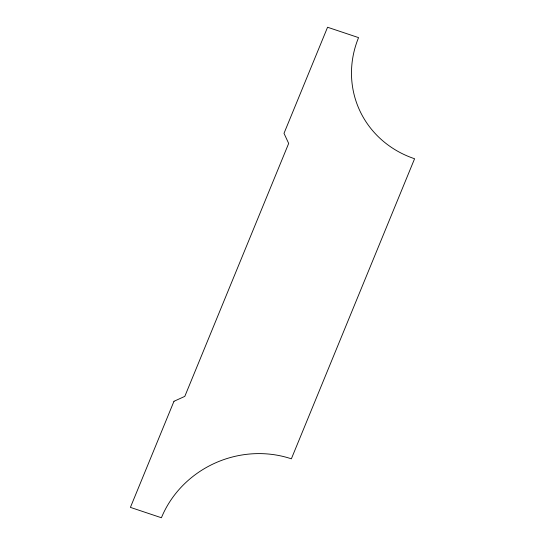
<?xml version="1.0" encoding="UTF-8"?>
<svg xmlns="http://www.w3.org/2000/svg" width="545" height="545" viewBox="0 0 545 545"><rect width="100%" height="100%" fill="white"/><g stroke="black" fill="none" stroke-linecap="round" stroke-linejoin="round"><path stroke-width="0.82" d="M173.978 401.29L130.412 507.381L161.409 517.75A100.92 94.34 -21.4 0 1 291.364 458.822L414.588 158.738A100.92 94.34 -21.4 0 1 358.562 37.619L327.565 27.25L284.006 133.341L288.673 143.437L184.803 396.379L173.978 401.29"/></g></svg>
